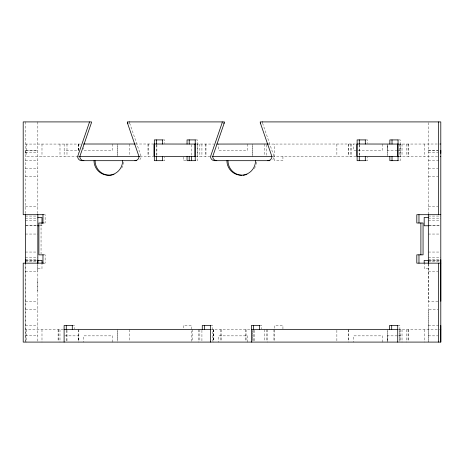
<?xml version="1.0" encoding="UTF-8"?>
<svg xmlns="http://www.w3.org/2000/svg" width="464" height="464" viewBox="0 0 464 464"><rect width="100%" height="100%" fill="white"/><g stroke="black" fill="none" stroke-linecap="round" stroke-linejoin="round"><path stroke-width="0.35" stroke-dasharray="2.32 1.74" d="M25.369 153.416L25.369 150.301L37.833 150.301M25.363 341.382L25.369 263.848M37.833 290.853L37.833 280.465M37.833 270.083L37.833 263.848L37.833 342.09M428.336 341.365L428.336 309.546L438.028 309.546M428.336 263.993L428.336 301.24L438.028 301.24M78.683 144.008L78.636 150.237L64.142 150.237M25.369 335.64L37.833 335.837M128.569 123.099L129.288 123.099M163.224 139.913L164.668 139.913L164.668 143.376M195.953 139.913L197.397 139.913L197.397 160.683L195.228 160.683M366.026 139.913L367.471 139.913L367.471 143.376M398.756 139.913L400.2 139.913L400.2 160.683L398.037 160.683M25.369 144.066L80.904 144.066M135.378 144.008L153.474 144.008M196.359 144.008L213.8 144.066M267.705 144.066L356.288 144.008M398.472 144.066L439.611 144.008M25.369 150.174L37.833 150.174M397.306 150.237L387.539 150.237L387.486 144.008M397.886 150.237L402.027 150.237M428.336 150.174L438.028 150.174M428.336 150.301L438.028 150.301M25.369 152.378L37.833 152.378M428.336 152.378L438.028 152.378M78.184 156.53L25.369 156.467M140.018 156.467L153.474 156.53M195.686 156.53L210.18 156.53M272.554 156.53L356.288 156.467M398.825 156.467L438.19 156.467M25.369 160.683L37.833 160.683M163.224 160.683L164.668 160.683L164.668 157.221M186 160.683L183.234 160.683L183.234 156.53M366.026 160.683L367.471 160.683L367.471 157.221M428.336 160.683L438.724 160.683M25.369 168.299L37.833 168.299M428.336 168.299L438.028 168.299M25.369 176.61L37.833 176.61M428.336 176.61L438.028 176.61M25.369 206.381L37.833 206.381M428.336 206.381L438.028 206.381M43.732 214.693L45.141 214.693L45.136 222.998L44.057 222.998M25.369 216.073L37.833 216.073M428.336 216.073L440.8 216.073M25.369 218.15L37.833 218.15M428.336 218.15L440.8 218.15M25.369 220.232L37.143 220.232M428.336 220.232L439.414 220.232M25.369 225.736L37.143 225.736M428.336 225.736L439.414 225.736M26.094 225.771L36.929 225.771M39.823 225.771L41.986 225.771L41.986 224.385M429.241 225.771L439.356 225.771M25.369 234.047L37.833 234.047M428.336 234.047L439.414 234.047M25.369 252.051L37.143 252.051M428.336 252.051L439.414 252.051M44.057 254.846L45.136 254.846L45.141 263.158L43.732 263.158M25.369 257.619L37.833 257.619M428.336 257.619L440.8 257.619M25.369 259.695L37.833 259.695M428.336 259.695L440.8 259.695M25.369 260.356L37.143 260.356M428.336 260.356L439.414 260.356M26.094 260.385L36.929 260.385M429.241 260.385L439.356 260.385M25.369 261.771L37.833 261.771M428.336 261.771L440.8 261.771M37.833 268.697L41.986 268.697L41.986 263.848M428.336 268.697L424.183 268.697L424.183 263.848M25.369 271.463L37.833 271.463M428.336 271.463L438.028 271.463M25.369 301.24L37.833 301.24M25.369 309.546L37.833 309.546M25.369 325.473L37.833 325.473M72.413 325.473L74.46 325.473L74.46 328.935M210.581 325.473L212.622 325.473L212.622 341.365M259.672 325.473L261.719 325.473L261.719 328.935M397.834 325.473L399.881 325.473L399.881 341.365M428.336 325.473L438.724 325.473M63.469 329.626L25.369 329.852M210.905 329.626L250.856 329.626M398.443 329.626L439.611 329.626M64.74 335.855L78.636 335.855L78.683 342.09M397.306 335.855L387.539 335.855L387.486 342.09L387.486 331.702M398.472 335.855L402.027 335.855M428.336 335.855L438.028 335.855M262.549 123.099L274.073 156.53A4.153 4.089 -90 0 1 271.486 160.393M129.647 123.099L141.172 156.53A4.153 4.089 89.9 0 1 138.585 160.393M428.336 122.629L428.336 213.997M428.336 263.848L428.336 342.09M424.183 144.008L424.183 156.53M424.183 329.626L424.183 342.09M408.79 144.008L408.79 156.467M408.79 329.626L408.79 340.704M408.071 144.008L408.071 156.467M408.071 329.626L408.071 340.704M406.18 144.008L406.18 156.467M406.18 329.626L406.18 342.09M402.027 144.008L402.027 156.467M402.027 329.626L402.027 342.09M400.612 144.008L400.612 156.467M400.612 329.626L400.612 340.704M399.185 144.066L399.185 156.53M399.185 329.626L399.185 340.704M387.486 146.143L387.486 156.53M387.312 144.066L387.312 154.454M387.312 329.626L387.312 342.09M382.568 144.066L382.568 150.301L353.493 150.301L353.493 144.066M382.568 342.09L382.568 335.855L353.493 335.855L353.493 342.09M359.699 144.698L359.699 155.776M359.287 144.925L359.287 155.672M351.515 144.008L351.515 156.467M350.796 144.008L350.796 156.467M348.748 144.066L348.748 156.53M348.748 329.626L348.748 342.09M348.574 144.066L348.574 154.454M348.574 329.626L348.574 340.013M336.876 144.066L336.876 156.53M336.87 330.316L336.87 342.09M282.936 156.53L282.936 160.683L274.63 160.683L274.63 144.066M282.936 328.935L282.936 325.473L274.63 325.473L274.63 341.365M273.934 329.626L273.934 340.843M267.705 329.626L267.705 342.09M266.319 144.762L266.319 156.53M266.319 329.626L266.319 340.704M264.242 144.066L264.242 155.144M264.242 329.626L264.242 340.704M254.266 330.316L254.266 340.704M253.535 330.316L253.535 341.365M252.544 146.143L252.544 156.53M252.544 331.702L252.544 340.704M252.37 144.066L252.37 154.454M252.37 329.626L252.37 342.09M247.625 342.09L247.625 335.855L218.544 335.855L218.544 342.09M247.625 144.066L247.625 150.301L218.544 150.301L218.544 144.066M246.082 329.626L246.082 340.704M245.357 329.626L245.357 340.704M221.537 329.626L221.537 340.704M220.812 329.626L220.812 340.704M213.8 329.626L213.8 342.09M213.626 329.626L213.626 340.013M213.353 329.626L213.353 340.704M205.987 144.008L205.987 156.467M205.262 144.008L205.262 156.467M201.927 144.066L201.927 156.53M201.927 330.316L201.927 342.09M199.851 144.066L199.851 156.53M199.851 329.626L199.851 340.704M198.464 329.626L198.464 342.09M197.803 144.008L197.803 156.467M192.235 329.626L192.235 340.843M191.545 144.762L191.545 156.53M191.539 341.365L191.539 325.473L183.234 325.473L183.234 328.935M156.89 144.698L156.89 155.776M156.484 144.925L156.484 155.672M148.712 144.008L148.712 156.467M147.987 144.008L147.987 156.467M129.299 144.066L129.299 155.144M129.299 329.626L129.299 340.704M117.595 146.143L117.595 156.53M117.595 331.702L117.595 340.704M117.421 144.066L117.421 154.454M117.421 329.626L117.421 342.09M112.677 144.066L112.677 150.301L83.601 150.301L83.601 147.807M112.682 342.09L112.682 335.855L83.601 335.855L83.601 342.09M78.857 144.066L78.857 152.378M78.857 329.626L78.857 342.09M78.683 144.066L78.683 150.991M78.683 329.626L78.683 340.013M66.984 144.066L66.984 156.53M67.002 330.316L66.984 342.09M66.277 330.316L66.277 341.365M64.142 144.008L64.142 156.467M59.989 144.008L59.989 156.467M59.989 329.626L59.989 342.09M58.824 329.626L58.824 340.704M58.099 329.626L58.099 340.704M41.986 144.008L41.986 156.53M41.986 329.626L41.986 342.09M41.052 223.723L41.052 254.127M37.833 121.91L37.833 213.997M26.558 144.008L26.558 156.467M26.558 329.626L26.558 342.09M25.369 121.91L25.369 213.997M25.369 263.158L25.369 342.09M256.569 162.011A14.541 14.32 90 0 1 255.861 165.375M255.397 166.576A14.541 14.32 90 0 1 254.289 168.641M123.668 162.011A14.541 14.32 -90 0 1 122.96 165.375M122.722 166.037A14.541 14.32 -90 0 1 121.394 168.641"/><path stroke-width="0.7" d="M25.369 259.695L25.369 263.158L25.369 214.693M37.833 260.385L37.833 263.158L37.833 214.594M42.972 222.998L42.978 214.693M418.975 254.846L418.969 263.158M428.336 263.279L428.336 260.414M43.732 263.158L23.206 263.158L23.2 342.09L440.8 342.09L440.8 325.473M440.8 301.24L440.8 259.695M440.8 153.416L440.8 150.301M222.233 121.91L222.221 122.212A4.176 4.112 -90 0 1 222.059 123.099L210.54 156.53A4.153 4.089 90 0 0 214.629 160.683L269.984 160.683M134.92 160.683A4.153 4.089 -90 0 0 139.009 156.53L127.484 123.099A4.188 4.118 89.4 0 1 127.333 122.212L127.316 121.91L224.396 121.91A4.159 4.095 -89.9 0 1 224.222 123.099L212.703 156.53A4.153 4.089 90 0 0 216.798 160.683M127.484 123.099L127.849 123.099M223.509 123.099L224.228 123.099M162.62 139.913L154.321 139.913L154.321 160.683L162.62 160.683M195.35 139.913L187.05 139.913L187.05 144.066M365.423 139.913L357.123 139.913L357.123 160.683L365.423 160.683M398.153 139.913L389.853 139.913L389.853 144.066M83.491 144.008L134.943 144.008M195.878 144.066L154.007 144.008L154.007 156.467L195.698 156.53M216.827 144.066L268.256 144.008M398.605 144.066L356.81 144.008L356.81 156.467L398.68 156.53M440.498 144.008L440.8 144.008M78.723 156.53L79.443 156.53M79.651 156.467L139.722 156.53M212.094 156.467L272.165 156.53M440.498 156.467L440.8 156.53M136.381 160.683L81.734 160.683A4.153 4.089 -90 0 1 77.639 156.53L89.163 123.099A4.159 4.095 -90 0 0 89.337 121.91M195.35 160.683L187.05 160.683L187.05 156.53M398.153 160.683L389.853 160.683L389.853 156.53M43.732 214.693L23.206 214.693L23.2 121.91L91.501 121.91L91.489 122.212A4.17 4.101 -89.6 0 1 91.327 123.099L79.808 156.53A4.153 4.089 -90 0 0 83.897 160.683M440.8 214.693L416.805 214.693L416.811 222.998L423.058 222.998L423.058 254.846L416.811 254.846L416.805 263.158L440.8 263.158M37.833 217.459L41.986 217.459L41.986 223.689M428.336 217.459L424.183 217.459L424.183 225.771L428.516 225.771M43.697 222.998L38.889 222.998L38.889 254.846L43.697 254.846M37.654 225.771L39.098 225.771M37.654 260.385L41.986 260.385L41.986 263.158M428.516 260.385L424.183 260.385L424.183 263.158M72.657 325.473L64.113 325.473L64.113 342.09M210.818 325.473L202.275 325.473L202.275 329.626M259.672 325.473L251.372 325.473L251.372 342.09M397.834 325.473L389.534 325.473L389.534 329.626M64.119 329.626L210.726 329.626M251.378 329.626L397.955 329.626M440.498 329.626L440.8 329.852M260.385 123.099L271.91 156.53A4.153 4.089 -90 0 1 267.815 160.683M418.969 214.693L418.975 222.998M42.972 254.846L42.978 263.158M440.794 342.09L440.8 121.91L260.217 121.91A4.147 4.083 -89.9 0 0 260.385 123.099M438.631 121.91L438.631 214.693M438.631 263.158L438.631 342.09M428.336 214.594L428.336 263.158M420.894 222.998L420.894 254.846M398.037 139.913L398.037 160.683M397.723 144.008L397.723 156.467M397.718 325.473L397.718 342.09M392.016 139.913L392.016 144.066M392.016 156.53L392.016 160.683M391.697 325.473L391.697 329.626M365.307 139.913L365.307 144.066M365.307 156.53L365.307 160.683M359.287 139.913L359.287 144.211M359.287 156.385L359.287 160.683M259.556 325.473L259.556 329.626M253.535 325.473L253.535 329.805M210.459 325.473L210.459 342.09M204.444 325.473L204.444 329.626M195.228 139.913L195.228 160.683M194.921 144.008L194.921 156.467M191.539 156.351L191.539 160.683M189.213 139.913L189.213 144.066M189.213 156.53L189.213 160.683M162.499 139.913L162.499 144.066M162.499 156.53L162.499 160.683M156.484 139.913L156.484 144.211M156.484 156.385L156.484 160.683M72.297 325.473L72.297 329.626M66.277 325.473L66.277 329.805M129.485 122.212A4.147 4.089 -89.4 0 1 129.473 121.91M255.542 160.683A14.541 14.32 -90 0 1 241.222 175.224A14.541 14.32 -90 0 1 226.908 160.683M241.651 175.212A14.541 14.32 90 0 1 227.986 160.683M246.929 174.447A14.541 14.32 90 0 1 245.589 174.835M244.911 174.98A14.541 14.32 90 0 1 242.962 175.212M262.392 122.212A4.17 4.101 89.8 0 1 262.38 121.91M122.647 160.683A14.541 14.32 90 0 1 108.327 175.224A14.541 14.32 90 0 1 94.006 160.683M114.028 174.447A14.541 14.32 -90 0 1 112.688 174.835M112.015 174.98A14.541 14.32 -90 0 1 110.061 175.212M109.405 175.224A14.541 14.32 -90 0 1 95.091 160.683"/></g></svg>
